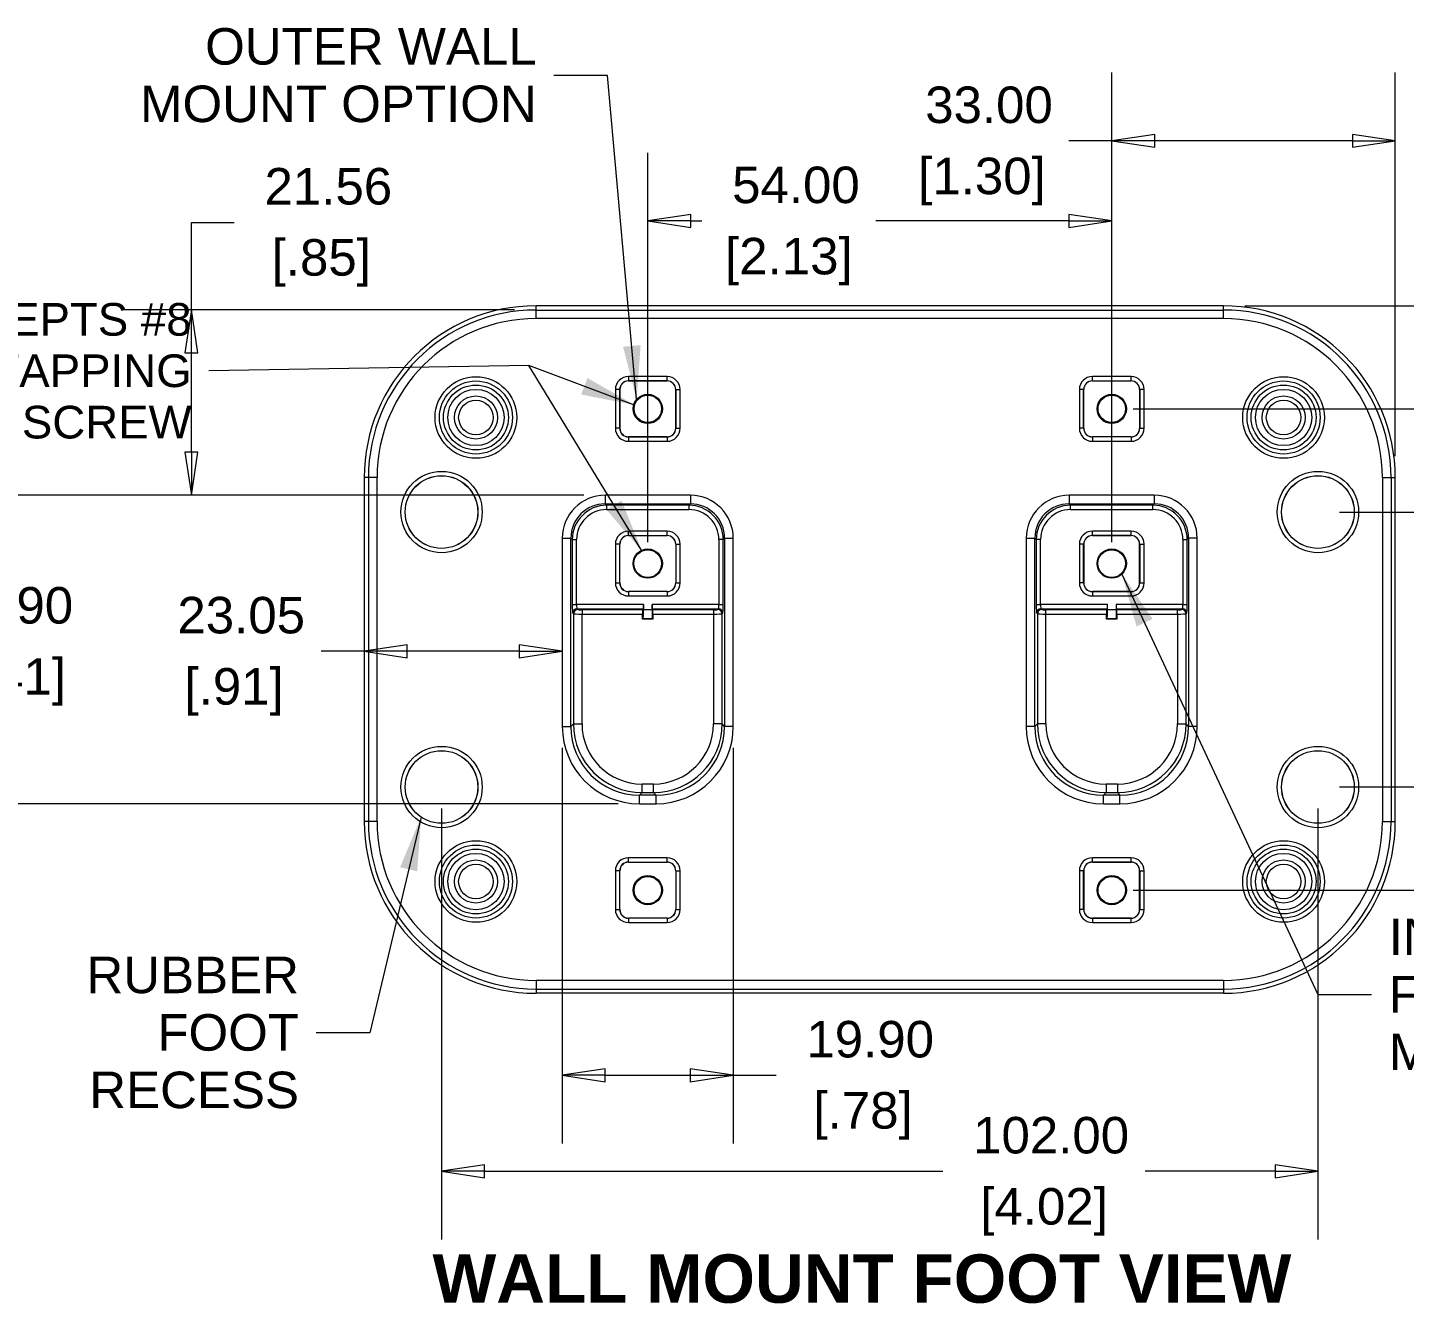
# Model space of a CAD drawing. Header units: millimetres. Extents: x 9 to 690, y 9 to 531.
# Drawn here: x 239 to 399.2, y 219.6 to 368.1 of the extents above; entities that cross this region are included whole.
import ezdxf

# ---------------------------------------------------------------- set-up
doc = ezdxf.new("R2010")
doc.units = ezdxf.units.MM
doc.header["$LTSCALE"] = 2.5
doc.layers.get('0').update_dxf_attribs({"lineweight": 25})
for name, color, linetype, lineweight in [('Dimension (ANSI)', 7, 'Continuous', 9), ('Symbol (ANSI)', 7, 'Continuous', 9), ('Visible (ANSI)', 7, 'Continuous', 9), ('Visible Narrow (ANSI)', 7, 'Continuous', 9)]:
    doc.layers.add(name, color=color, linetype=linetype, lineweight=lineweight)
doc.styles.add('Label Text (ANSI)', font='arialbd.ttf')
doc.styles.add('Note Text (ANSI)', font='arial.ttf')
doc.dimstyles.new('Default - mm_inch (ANSI)', dxfattribs={"dimscale": 2.5, "dimtxt": 1.7, "dimasz": 2, "dimexe": 3.175, "dimexo": 1, "dimgap": 0.8, "dimtad": 0, "dimtih": 1, "dimtoh": 1, "dimrnd": 1e-08, "dimzin": 4, "dimdsep": 46, "dimtxsty": 'Note Text (ANSI)', "dimblk": 'Filled-1', "dimcen": 0.09, "dimdle": 10, "dimclrd": 256, "dimclre": 256, "dimclrt": 256, "dimadec": 1, "dimazin": 0, "dimtfac": 1.176471, "dimtofl": 0, "dimtmove": 0, "dimatfit": 3, "dimfxl": 0, "dimtolj": 1, "dimtzin": 0, "dimlwd": -1, "dimlwe": -1, "dimarcsym": 0})
doc.dimstyles.new('Default - mm_inch (ANSI)$7', dxfattribs={"dimscale": 2.5, "dimtxt": 1.7, "dimasz": 2.5, "dimexe": 3.175, "dimexo": 1, "dimgap": 0.8, "dimtad": 0, "dimtih": 1, "dimtoh": 1, "dimrnd": 1e-08, "dimzin": 4, "dimdsep": 46, "dimtxsty": 'Note Text (ANSI)', "dimblk": 'Filled-1', "dimcen": 0.09, "dimdle": 10, "dimclrd": 256, "dimclre": 256, "dimclrt": 256, "dimadec": 1, "dimazin": 0, "dimtfac": 1.176471, "dimtofl": 0, "dimtmove": 0, "dimatfit": 3, "dimfxl": 0, "dimtolj": 1, "dimtzin": 0, "dimlwd": -1, "dimlwe": -1, "dimarcsym": 0})

# ---------------------------------------------------------------- blocks, each defined once
blk = doc.blocks.new('Filled-1')
at = {"color": 0}
for p, q in [((0, 0), (-1, 0.15)), ((-1, 0.15), (-1, -0.15)), ((-1, 0), (0, 0)), ((-1, -0.15), (0, 0))]:
    blk.add_line(p, q, dxfattribs=at)
at = {"color": 0, "flags": 128}
blk.add_lwpolyline([(-1, -0.15), (0, 0), (-1, 0.15), (-1, -0.15)], dxfattribs=at)
at = {"color": 0}
blk.add_solid([(-1, -0.15), (0, 0), (-1, 0.15), (-1, -0.15)], dxfattribs=at)
blk = doc.blocks.new('*D24')
at = {"layer": 'Defpoints', "color": 0, "transparency": 16777216}
for p in [(287.17, 279.7), (389.17, 279.7), (287.17, 234.98)]:
    blk.add_point(p, dxfattribs=at)
at = {"layer": 'Dimension (ANSI)', "transparency": 16777216}
for p, q in [((287.17, 277.2), (287.17, 227.04)), ((389.17, 277.2), (389.17, 227.04)), ((292.17, 234.98), (345.52, 234.98)), ((384.17, 234.98), (369.05, 234.98))]:
    blk.add_line(p, q, dxfattribs=at)
at = {"layer": 'Dimension (ANSI)', "transparency": 16777216, "xscale": 5, "yscale": 5, "zscale": 5, "rotation": 180}
blk.add_blockref('Filled-1', (287.17, 234.98), dxfattribs=at)
at = {"layer": 'Dimension (ANSI)', "transparency": 16777216, "xscale": 5, "yscale": 5, "zscale": 5}
blk.add_blockref('Filled-1', (389.17, 234.98), dxfattribs=at)
at = {"layer": 'Dimension (ANSI)', "transparency": 16777216, "char_height": 4.25, "attachment_point": 5, "style": 'Note Text (ANSI)'}
for s, insert in [('\\A1; 102.00', (357.29, 239.15)), ('\\A1;[4.02]', (357.29, 230.26))]:
    blk.add_mtext(s, dxfattribs=dict(at, insert=insert))
blk = doc.blocks.new('*D25')
at = {"layer": 'Defpoints', "color": 0, "transparency": 16777216}
for p in [(389.17, 311.7), (414.17, 311.7), (389.17, 279.7)]:
    blk.add_point(p, dxfattribs=at)
at = {"layer": 'Dimension (ANSI)', "transparency": 16777216}
for p, q in [((391.67, 311.7), (422.1, 311.7)), ((414.17, 306.7), (414.17, 303.55)), ((414.17, 284.7), (414.17, 285.76)), ((391.67, 279.7), (422.1, 279.7))]:
    blk.add_line(p, q, dxfattribs=at)
at = {"layer": 'Dimension (ANSI)', "transparency": 16777216, "xscale": 5, "yscale": 5, "zscale": 5}
for p, rotation in [((414.17, 311.7), 90), ((414.17, 279.7), 270)]:
    blk.add_blockref('Filled-1', p, dxfattribs=dict(at, rotation=rotation))
at = {"layer": 'Dimension (ANSI)', "transparency": 16777216, "char_height": 4.25, "attachment_point": 5, "style": 'Note Text (ANSI)'}
for s, insert in [('\\A1; 32.00', (414.17, 298.82)), ('\\A1;[1.26]', (414.17, 289.93))]:
    blk.add_mtext(s, dxfattribs=dict(at, insert=insert))
blk = doc.blocks.new('*D26')
at = {"layer": 'Defpoints', "color": 0, "transparency": 16777216}
for p in [(278.17, 295.5), (301.22, 286.74), (278.17, 275.7)]:
    blk.add_point(p, dxfattribs=at)
at = {"layer": 'Dimension (ANSI)', "transparency": 16777216}
for p, q in [((278.17, 295.5), (273.17, 295.5)), ((296.22, 295.5), (283.17, 295.5))]:
    blk.add_line(p, q, dxfattribs=at)
at = {"layer": 'Dimension (ANSI)', "transparency": 16777216, "xscale": 5, "yscale": 5, "zscale": 5, "rotation": 180}
blk.add_blockref('Filled-1', (278.17, 295.5), dxfattribs=at)
at = {"layer": 'Dimension (ANSI)', "transparency": 16777216, "xscale": 5, "yscale": 5, "zscale": 5}
blk.add_blockref('Filled-1', (301.22, 295.5), dxfattribs=at)
at = {"layer": 'Dimension (ANSI)', "transparency": 16777216, "char_height": 4.25, "attachment_point": 5, "style": 'Note Text (ANSI)'}
for s, insert in [('\\A1; 23.05', (263.03, 299.67)), ('\\A1;[.91]', (263.03, 290.77))]:
    blk.add_mtext(s, dxfattribs=dict(at, insert=insert))
blk = doc.blocks.new('*D27')
at = {"layer": 'Defpoints', "color": 0, "transparency": 16777216}
for p in [(298.17, 335.21), (258.05, 313.65), (306.21, 313.65)]:
    blk.add_point(p, dxfattribs=at)
at = {"layer": 'Dimension (ANSI)', "transparency": 16777216}
for p, q in [((258.05, 335.21), (258.05, 345.41)), ((258.05, 345.41), (263.05, 345.41)), ((295.67, 335.21), (250.11, 335.21)), ((258.05, 318.65), (258.05, 330.21)), ((303.71, 313.65), (250.11, 313.65))]:
    blk.add_line(p, q, dxfattribs=at)
at = {"layer": 'Dimension (ANSI)', "transparency": 16777216, "xscale": 5, "yscale": 5, "zscale": 5}
for p, rotation in [((258.05, 335.21), 90), ((258.05, 313.65), 270)]:
    blk.add_blockref('Filled-1', p, dxfattribs=dict(at, rotation=rotation))
at = {"layer": 'Dimension (ANSI)', "transparency": 16777216, "char_height": 4.25, "attachment_point": 5, "style": 'Note Text (ANSI)'}
for s, insert in [('\\A1; 21.56', (273.17, 349.58)), ('\\A1;[.85]', (273.17, 340.69))]:
    blk.add_mtext(s, dxfattribs=dict(at, insert=insert))
blk = doc.blocks.new('*D28')
at = {"layer": 'Defpoints', "color": 0, "transparency": 16777216}
for p in [(398.17, 354.89), (365.17, 323.7), (398.17, 315.7)]:
    blk.add_point(p, dxfattribs=at)
at = {"layer": 'Dimension (ANSI)', "transparency": 16777216}
for p, q in [((365.17, 326.2), (365.17, 362.83)), ((398.17, 318.2), (398.17, 362.83)), ((365.17, 354.89), (360.17, 354.89)), ((393.17, 354.89), (370.17, 354.89))]:
    blk.add_line(p, q, dxfattribs=at)
at = {"layer": 'Dimension (ANSI)', "transparency": 16777216, "xscale": 5, "yscale": 5, "zscale": 5, "rotation": 180}
blk.add_blockref('Filled-1', (365.17, 354.89), dxfattribs=at)
at = {"layer": 'Dimension (ANSI)', "transparency": 16777216, "xscale": 5, "yscale": 5, "zscale": 5}
blk.add_blockref('Filled-1', (398.17, 354.89), dxfattribs=at)
at = {"layer": 'Dimension (ANSI)', "transparency": 16777216, "char_height": 4.25, "attachment_point": 5, "style": 'Note Text (ANSI)'}
for s, insert in [('\\A1; 33.00', (350.06, 359.06)), ('\\A1;[1.30]', (350.06, 350.17))]:
    blk.add_mtext(s, dxfattribs=dict(at, insert=insert))
blk = doc.blocks.new('*D29')
at = {"layer": 'Defpoints', "color": 0, "transparency": 16777216}
for p in [(378.17, 335.7), (365.17, 323.7), (410.3, 323.7)]:
    blk.add_point(p, dxfattribs=at)
at = {"layer": 'Dimension (ANSI)', "transparency": 16777216}
for p, q in [((415.3, 348.86), (410.3, 348.86)), ((410.3, 348.86), (410.3, 345.7)), ((410.3, 340.7), (410.3, 345.7)), ((380.67, 335.7), (418.24, 335.7)), ((367.67, 323.7), (418.24, 323.7)), ((410.3, 318.7), (410.3, 313.7))]:
    blk.add_line(p, q, dxfattribs=at)
at = {"layer": 'Dimension (ANSI)', "transparency": 16777216, "xscale": 5, "yscale": 5, "zscale": 5}
for p, rotation in [((410.3, 335.7), 270), ((410.3, 323.7), 90)]:
    blk.add_blockref('Filled-1', p, dxfattribs=dict(at, rotation=rotation))
at = {"layer": 'Dimension (ANSI)', "transparency": 16777216, "char_height": 4.25, "attachment_point": 5, "style": 'Note Text (ANSI)'}
for s, insert in [('\\A1; 12.00', (425.41, 353.03)), ('\\A1;[.47]', (425.41, 344.15))]:
    blk.add_mtext(s, dxfattribs=dict(at, insert=insert))
blk = doc.blocks.new('*D30')
at = {"layer": 'Defpoints', "color": 0, "transparency": 16777216}
for p in [(365.17, 323.7), (365.17, 267.7), (437.64, 267.7)]:
    blk.add_point(p, dxfattribs=at)
at = {"layer": 'Dimension (ANSI)', "transparency": 16777216}
for p, q in [((367.67, 323.7), (445.58, 323.7)), ((437.64, 318.7), (437.64, 304.59)), ((437.64, 272.7), (437.64, 286.81)), ((367.67, 267.7), (445.58, 267.7))]:
    blk.add_line(p, q, dxfattribs=at)
at = {"layer": 'Dimension (ANSI)', "transparency": 16777216, "xscale": 5, "yscale": 5, "zscale": 5}
for p, rotation in [((437.64, 323.7), 90), ((437.64, 267.7), 270)]:
    blk.add_blockref('Filled-1', p, dxfattribs=dict(at, rotation=rotation))
at = {"layer": 'Dimension (ANSI)', "transparency": 16777216, "char_height": 4.25, "attachment_point": 5, "style": 'Note Text (ANSI)'}
for s, insert in [('\\A1; 56.00', (437.64, 299.87)), ('\\A1;[2.20]', (437.64, 290.98))]:
    blk.add_mtext(s, dxfattribs=dict(at, insert=insert))
blk = doc.blocks.new('*D31')
at = {"layer": 'Defpoints', "color": 0, "transparency": 16777216}
for p in [(365.17, 345.57), (311.17, 305.7), (365.17, 305.7)]:
    blk.add_point(p, dxfattribs=at)
at = {"layer": 'Dimension (ANSI)', "transparency": 16777216}
for p, q in [((311.17, 308.2), (311.17, 353.5)), ((365.17, 308.2), (365.17, 353.5)), ((316.17, 345.57), (317.48, 345.57)), ((360.17, 345.57), (337.71, 345.57))]:
    blk.add_line(p, q, dxfattribs=at)
at = {"layer": 'Dimension (ANSI)', "transparency": 16777216, "xscale": 5, "yscale": 5, "zscale": 5, "rotation": 180}
blk.add_blockref('Filled-1', (311.17, 345.57), dxfattribs=at)
at = {"layer": 'Dimension (ANSI)', "transparency": 16777216, "xscale": 5, "yscale": 5, "zscale": 5}
blk.add_blockref('Filled-1', (365.17, 345.57), dxfattribs=at)
at = {"layer": 'Dimension (ANSI)', "transparency": 16777216, "char_height": 4.25, "attachment_point": 5, "style": 'Note Text (ANSI)'}
for s, insert in [('\\A1; 54.00', (327.59, 349.74)), ('\\A1;[2.13]', (327.59, 340.84))]:
    blk.add_mtext(s, dxfattribs=dict(at, insert=insert))
blk = doc.blocks.new('*D32')
at = {"layer": 'Defpoints', "color": 0, "transparency": 16777216}
for p in [(301.22, 286.74), (321.12, 286.74), (321.12, 246.15)]:
    blk.add_point(p, dxfattribs=at)
at = {"layer": 'Dimension (ANSI)', "transparency": 16777216}
for p, q in [((301.22, 284.24), (301.22, 238.22)), ((321.12, 284.24), (321.12, 238.22)), ((306.22, 246.15), (316.12, 246.15)), ((321.12, 246.15), (326.12, 246.15))]:
    blk.add_line(p, q, dxfattribs=at)
at = {"layer": 'Dimension (ANSI)', "transparency": 16777216, "xscale": 5, "yscale": 5, "zscale": 5, "rotation": 180}
blk.add_blockref('Filled-1', (301.22, 246.15), dxfattribs=at)
at = {"layer": 'Dimension (ANSI)', "transparency": 16777216, "xscale": 5, "yscale": 5, "zscale": 5}
blk.add_blockref('Filled-1', (321.12, 246.15), dxfattribs=at)
at = {"layer": 'Dimension (ANSI)', "transparency": 16777216, "char_height": 4.25, "attachment_point": 5, "style": 'Note Text (ANSI)'}
for s, insert in [('\\A1; 19.90', (336.23, 250.32)), ('\\A1;[.78]', (336.23, 241.43))]:
    blk.add_mtext(s, dxfattribs=dict(at, insert=insert))
blk = doc.blocks.new('*D33')
at = {"layer": 'Defpoints', "color": 0, "transparency": 16777216}
for p in [(306.21, 313.65), (236.04, 277.75), (310.21, 277.75)]:
    blk.add_point(p, dxfattribs=at)
at = {"layer": 'Dimension (ANSI)', "transparency": 16777216}
for p, q in [((303.71, 313.65), (228.1, 313.65)), ((236.04, 308.65), (236.04, 305.54)), ((236.04, 282.75), (236.04, 287.75)), ((307.71, 277.75), (228.1, 277.75))]:
    blk.add_line(p, q, dxfattribs=at)
at = {"layer": 'Dimension (ANSI)', "transparency": 16777216, "xscale": 5, "yscale": 5, "zscale": 5}
for p, rotation in [((236.04, 313.65), 90), ((236.04, 277.75), 270)]:
    blk.add_blockref('Filled-1', p, dxfattribs=dict(at, rotation=rotation))
at = {"layer": 'Dimension (ANSI)', "transparency": 16777216, "char_height": 4.25, "attachment_point": 5, "style": 'Note Text (ANSI)'}
for s, insert in [('\\A1; 35.90', (236.04, 300.81)), ('\\A1;[1.41]', (236.04, 291.92))]:
    blk.add_mtext(s, dxfattribs=dict(at, insert=insert))

msp = doc.modelspace()

# ---------------------------------------------------------------- linework, layer by layer
at = {"layer": 'Visible (ANSI)'}
for p, q in [((378.1674, 335.699), (298.1674, 335.699)), ((313.4174, 326.949), (308.9174, 326.949)), ((362.9174, 326.949), (367.4174, 326.949)), ((307.9174, 325.949), (307.9174, 321.449)), ((314.4174, 321.449), (314.4174, 325.949)), ((361.9174, 321.449), (361.9174, 325.949)), ((368.4174, 325.949), (368.4174, 321.449)), ((308.9174, 320.449), (313.4174, 320.449)), ((367.4174, 320.449), (362.9174, 320.449)), ((278.1674, 315.699), (278.1674, 275.699)), ((398.1674, 275.699), (398.1674, 315.699)), ((307.9174, 303.449), (307.9174, 307.949)), ((308.9174, 308.949), (313.4174, 308.949)), ((314.4174, 307.949), (314.4174, 303.449)), ((361.9174, 307.949), (361.9174, 303.449)), ((367.4174, 308.949), (362.9174, 308.949)), ((368.4174, 303.449), (368.4174, 307.949)), ((313.4174, 302.449), (308.9174, 302.449)), ((362.9174, 302.449), (367.4174, 302.449)), ((310.5626, 299.2276), (310.5626, 299.8262)), ((310.5792, 300.3255), (310.6508, 300.4331)), ((310.6674, 300.9324), (310.6674, 300.2981)), ((311.6674, 300.2981), (311.6674, 300.9324)), ((311.6839, 300.4331), (311.7556, 300.3255)), ((311.7721, 299.8262), (311.7721, 299.2276)), ((364.5626, 299.2276), (364.5626, 299.8262)), ((364.5792, 300.3255), (364.6508, 300.4331)), ((364.6674, 300.2981), (364.6674, 300.9324)), ((365.6674, 300.9324), (365.6674, 300.2981)), ((365.6839, 300.4331), (365.7556, 300.3255)), ((365.7721, 299.8262), (365.7721, 299.2276)), ((310.6337, 299.2987), (310.5626, 299.2276)), ((311.7721, 299.2276), (310.5626, 299.2276)), ((311.7011, 299.2987), (311.7721, 299.2276)), ((364.6337, 299.2987), (364.5626, 299.2276)), ((365.7721, 299.2276), (364.5626, 299.2276)), ((365.7011, 299.2987), (365.7721, 299.2276)), ((308.9174, 270.949), (313.4174, 270.949)), ((367.4174, 270.949), (362.9174, 270.949)), ((307.9174, 265.449), (307.9174, 269.949)), ((314.4174, 269.949), (314.4174, 265.449)), ((361.9174, 269.949), (361.9174, 265.449)), ((368.4174, 265.449), (368.4174, 269.949)), ((313.4174, 264.449), (308.9174, 264.449)), ((362.9174, 264.449), (367.4174, 264.449)), ((378.1674, 255.699), (298.1674, 255.699))]:
    msp.add_line(p, q, dxfattribs=at)
for centre, radius in [((311.1674, 323.699), 1.7), ((365.1674, 323.699), 1.7), ((291.1674, 322.699), 2.0088), ((311.1674, 323.699), 1.5935), ((365.1674, 323.699), 1.5935), ((385.1674, 322.699), 2.0088), ((287.1674, 311.699), 4.2256), ((389.1674, 311.699), 4.2256), ((311.1674, 305.699), 1.7), ((311.1674, 305.699), 1.6127), ((365.1674, 305.699), 1.7), ((365.1674, 305.699), 1.6127), ((287.1674, 279.699), 4.2256), ((389.1674, 279.699), 4.2256), ((291.1674, 268.699), 2.0088), ((311.1674, 267.699), 1.7), ((311.1674, 267.699), 1.5935), ((365.1674, 267.699), 1.7), ((365.1674, 267.699), 1.5935), ((385.1674, 268.699), 2.0088)]:
    msp.add_circle(centre, radius, dxfattribs=at)
for centre, radius, start, end in [((298.1674, 315.699), 20, 90, 180), ((378.1674, 315.699), 20, 0, 90), ((308.9174, 325.949), 1, 90, 180), ((313.4174, 325.949), 1, 0, 90), ((362.9174, 325.949), 1, 90, 180), ((367.4174, 325.949), 1, 0, 90), ((308.9174, 321.449), 1, 180, 270), ((313.4174, 321.449), 1, 270, 0), ((362.9174, 321.449), 1, 180, 270), ((367.4174, 321.449), 1, 270, 0), ((308.9174, 307.949), 1, 90, 180), ((313.4174, 307.949), 1, 0, 90), ((362.9174, 307.949), 1, 90, 180), ((367.4174, 307.949), 1, 0, 90), ((308.9174, 303.449), 1, 180, 270), ((313.4174, 303.449), 1, 270, 0), ((362.9174, 303.449), 1, 180, 270), ((367.4174, 303.449), 1, 270, 0), ((298.1674, 275.699), 20, 180, 270), ((378.1674, 275.699), 20, 270, 0), ((308.9174, 269.949), 1, 90, 180), ((313.4174, 269.949), 1, 0, 90), ((362.9174, 269.949), 1, 90, 180), ((367.4174, 269.949), 1, 0, 90), ((308.9174, 265.449), 1, 180, 270), ((313.4174, 265.449), 1, 270, 0), ((362.9174, 265.449), 1, 180, 270), ((367.4174, 265.449), 1, 270, 0)]:
    msp.add_arc(centre, radius, start, end, dxfattribs=at)
for centre, major_axis, start_param, end_param in [((310.5801, 299.8262), (0, 0.5), 0.05235988, 1.57079633), ((310.6325, 300.2981), (0, -1), 0.03490659, 1.57079633), ((310.6499, 300.9324), (0, 0.5), 3.19395253, 4.71238898), ((311.6848, 300.9324), (0, -0.5), 4.71238898, 6.23082543), ((311.7023, 300.2981), (0, 1), 1.57079633, 3.10668607), ((311.7547, 299.8262), (0, -0.5), 1.57079633, 3.08923278), ((364.5801, 299.8262), (0, 0.5), 0.05235988, 1.57079633), ((364.6325, 300.2981), (0, -1), 0.03490659, 1.57079633), ((364.6499, 300.9324), (0, 0.5), 3.19395253, 4.71238898), ((365.6848, 300.9324), (0, -0.5), 4.71238898, 6.23082543), ((365.7023, 300.2981), (0, 1), 1.57079633, 3.10668607), ((365.7547, 299.8262), (0, -0.5), 1.57079633, 3.08923278)]:
    msp.add_ellipse(centre, major_axis=major_axis, ratio=0.03492077, start_param=start_param, end_param=end_param, dxfattribs=at)
at = {"layer": 'Visible Narrow (ANSI)'}
for p, q in [((298.1674, 335.2089), (298.1674, 335.699)), ((298.1674, 334.2095), (298.1674, 335.2089)), ((298.1674, 335.2089), (378.1674, 335.2089)), ((378.1674, 335.2089), (378.1674, 335.699)), ((378.1674, 334.2095), (378.1674, 335.2089)), ((378.1674, 334.2095), (298.1674, 334.2095)), ((313.4174, 327.4668), (308.9174, 327.4668)), ((308.9174, 327.4668), (308.9174, 326.9671)), ((308.9174, 326.9671), (313.4174, 326.9671)), ((308.9174, 326.949), (308.9174, 326.9671)), ((313.4174, 326.9671), (313.4174, 327.4668)), ((313.4174, 326.9671), (313.4174, 326.949)), ((367.4174, 327.4668), (362.9174, 327.4668)), ((362.9174, 326.9671), (362.9174, 327.4668)), ((362.9174, 326.9671), (367.4174, 326.9671)), ((362.9174, 326.949), (362.9174, 326.9671)), ((367.4174, 326.9671), (367.4174, 327.4668)), ((367.4174, 326.9671), (367.4174, 326.949)), ((307.3996, 325.949), (307.3996, 321.449)), ((307.8993, 325.949), (307.3996, 325.949)), ((307.8993, 321.449), (307.8993, 325.949)), ((307.8993, 325.949), (307.9174, 325.949)), ((314.4174, 325.949), (314.4355, 325.949)), ((314.4355, 325.949), (314.9351, 325.949)), ((314.4355, 325.949), (314.4355, 321.449)), ((314.9351, 321.449), (314.9351, 325.949)), ((361.3996, 325.949), (361.3996, 321.449)), ((361.8993, 325.949), (361.3996, 325.949)), ((361.8993, 321.449), (361.8993, 325.949)), ((361.8993, 325.949), (361.9174, 325.949)), ((368.4174, 325.949), (368.4355, 325.949)), ((368.9351, 325.949), (368.4355, 325.949)), ((368.4355, 325.949), (368.4355, 321.449)), ((368.9351, 321.449), (368.9351, 325.949)), ((307.8993, 321.449), (307.3996, 321.449)), ((307.9174, 321.449), (307.8993, 321.449)), ((314.4355, 321.449), (314.4174, 321.449)), ((314.4355, 321.449), (314.9351, 321.449)), ((361.8993, 321.449), (361.3996, 321.449)), ((361.9174, 321.449), (361.8993, 321.449)), ((368.4355, 321.449), (368.4174, 321.449)), ((368.4355, 321.449), (368.9351, 321.449)), ((308.9174, 320.4309), (308.9174, 320.449)), ((308.9174, 320.4309), (308.9174, 319.9312)), ((313.4174, 320.4309), (308.9174, 320.4309)), ((308.9174, 319.9312), (313.4174, 319.9312)), ((313.4174, 320.449), (313.4174, 320.4309)), ((313.4174, 320.4309), (313.4174, 319.9312)), ((362.9174, 320.4309), (362.9174, 320.449)), ((362.9174, 320.4309), (362.9174, 319.9312)), ((367.4174, 320.4309), (362.9174, 320.4309)), ((362.9174, 319.9312), (367.4174, 319.9312)), ((367.4174, 320.449), (367.4174, 320.4309)), ((367.4174, 320.4309), (367.4174, 319.9312)), ((278.6575, 315.699), (278.1674, 315.699)), ((279.6569, 315.699), (278.6575, 315.699)), ((278.6575, 315.699), (278.6575, 275.699)), ((279.6569, 275.699), (279.6569, 315.699)), ((396.6779, 315.699), (397.6773, 315.699)), ((396.6779, 315.699), (396.6779, 275.699)), ((397.6773, 315.699), (398.1674, 315.699)), ((397.6773, 315.699), (397.6773, 275.699)), ((316.1232, 313.648), (306.2116, 313.648)), ((306.2116, 313.648), (306.2116, 312.6493)), ((306.2116, 312.6493), (316.1232, 312.6493)), ((306.3781, 312.4828), (306.2116, 312.6493)), ((316.1232, 312.6493), (315.9566, 312.4828)), ((316.1232, 313.648), (316.1232, 312.6493)), ((370.1232, 313.648), (360.2116, 313.648)), ((360.2116, 313.648), (360.2116, 312.6493)), ((360.2116, 312.6493), (370.1232, 312.6493)), ((360.3781, 312.4828), (360.2116, 312.6493)), ((370.1232, 312.6493), (369.9566, 312.4828)), ((370.1232, 313.648), (370.1232, 312.6493)), ((306.3781, 312.4828), (306.3781, 311.9834)), ((315.9566, 312.4828), (306.3781, 312.4828)), ((306.3781, 311.9834), (315.9566, 311.9834)), ((315.9566, 312.4828), (315.9566, 311.9834)), ((360.3781, 311.9834), (360.3781, 312.4828)), ((369.9566, 312.4828), (360.3781, 312.4828)), ((360.3781, 311.9834), (369.9566, 311.9834)), ((369.9566, 311.9834), (369.9566, 312.4828)), ((313.4174, 309.4668), (308.9174, 309.4668)), ((308.9174, 308.9671), (308.9174, 309.4668)), ((313.4174, 308.9671), (313.4174, 309.4668)), ((367.4174, 309.4668), (362.9174, 309.4668)), ((362.9174, 308.9671), (362.9174, 309.4668)), ((367.4174, 308.9671), (367.4174, 309.4668)), ((301.2184, 308.6548), (301.2184, 286.7377)), ((301.2184, 308.6548), (302.217, 308.6548)), ((302.217, 286.7377), (302.217, 308.6548)), ((302.217, 308.6548), (302.3836, 308.4882)), ((302.3836, 308.4882), (302.8829, 308.4882)), ((302.3836, 308.4882), (302.3836, 300.9324)), ((302.8829, 300.9324), (302.8829, 308.4882)), ((307.3996, 307.949), (307.3996, 303.449)), ((307.8993, 307.949), (307.3996, 307.949)), ((307.8993, 307.949), (307.9174, 307.949)), ((307.8993, 303.449), (307.8993, 307.949)), ((308.9174, 308.949), (308.9174, 308.9671)), ((308.9174, 308.9671), (313.4174, 308.9671)), ((313.4174, 308.9671), (313.4174, 308.949)), ((314.4174, 307.949), (314.4355, 307.949)), ((314.4355, 307.949), (314.9351, 307.949)), ((314.4355, 307.949), (314.4355, 303.449)), ((314.9351, 303.449), (314.9351, 307.949)), ((319.9511, 308.4882), (319.4518, 308.4882)), ((319.4518, 308.4882), (319.4518, 300.9324)), ((319.9511, 308.4882), (320.1177, 308.6548)), ((319.9511, 300.9324), (319.9511, 308.4882)), ((320.1177, 308.6548), (321.1163, 308.6548)), ((320.1177, 308.6548), (320.1177, 286.7377)), ((321.1163, 286.7377), (321.1163, 308.6548)), ((355.2184, 308.6548), (355.2184, 286.7377)), ((355.2184, 308.6548), (356.217, 308.6548)), ((356.217, 286.7377), (356.217, 308.6548)), ((356.217, 308.6548), (356.3836, 308.4882)), ((356.8829, 308.4882), (356.3836, 308.4882)), ((356.3836, 308.4882), (356.3836, 300.9324)), ((356.8829, 300.9324), (356.8829, 308.4882)), ((361.3996, 307.949), (361.3996, 303.449)), ((361.8993, 307.949), (361.3996, 307.949)), ((361.8993, 307.949), (361.9174, 307.949)), ((361.8993, 303.449), (361.8993, 307.949)), ((362.9174, 308.949), (362.9174, 308.9671)), ((362.9174, 308.9671), (367.4174, 308.9671)), ((367.4174, 308.9671), (367.4174, 308.949)), ((368.4174, 307.949), (368.4355, 307.949)), ((368.4355, 307.949), (368.9351, 307.949)), ((368.4355, 307.949), (368.4355, 303.449)), ((368.9351, 303.449), (368.9351, 307.949)), ((373.4518, 308.4882), (373.9511, 308.4882)), ((373.4518, 308.4882), (373.4518, 300.9324)), ((373.9511, 308.4882), (374.1177, 308.6548)), ((373.9511, 300.9324), (373.9511, 308.4882)), ((375.1163, 308.6548), (374.1177, 308.6548)), ((374.1177, 308.6548), (374.1177, 286.7377)), ((375.1163, 286.7377), (375.1163, 308.6548)), ((307.3996, 303.449), (307.8993, 303.449)), ((307.9174, 303.449), (307.8993, 303.449)), ((314.4355, 303.449), (314.4174, 303.449)), ((314.4355, 303.449), (314.9351, 303.449)), ((361.8993, 303.449), (361.3996, 303.449)), ((361.9174, 303.449), (361.8993, 303.449)), ((368.4355, 303.449), (368.4174, 303.449)), ((368.4355, 303.449), (368.9351, 303.449)), ((308.9174, 302.4309), (308.9174, 302.449)), ((308.9174, 302.4309), (308.9174, 301.9312)), ((313.4174, 302.4309), (308.9174, 302.4309)), ((308.9174, 301.9312), (313.4174, 301.9312)), ((313.4174, 302.449), (313.4174, 302.4309)), ((313.4174, 302.4309), (313.4174, 301.9312)), ((362.9174, 302.4309), (362.9174, 302.449)), ((362.9174, 302.4309), (362.9174, 301.9312)), ((367.4174, 302.4309), (362.9174, 302.4309)), ((362.9174, 301.9312), (367.4174, 301.9312)), ((367.4174, 302.449), (367.4174, 302.4309)), ((367.4174, 301.9312), (367.4174, 302.4309)), ((302.3836, 300.9324), (302.8829, 300.9324)), ((302.4333, 299.9338), (302.516, 299.8511)), ((302.516, 299.8511), (302.516, 287.0367)), ((310.6674, 300.9324), (302.8829, 300.9324)), ((302.9326, 300.4331), (310.6508, 300.4331)), ((303.0153, 300.3504), (302.9326, 300.4331)), ((310.5792, 300.3255), (303.5146, 300.3255)), ((303.5146, 300.3255), (303.5146, 299.8262)), ((303.5146, 287.0367), (303.5146, 299.8262)), ((303.5146, 299.8262), (310.5626, 299.8262)), ((311.6674, 300.2981), (310.6674, 300.2981)), ((319.4518, 300.9324), (311.6674, 300.9324)), ((311.6839, 300.4331), (319.4022, 300.4331)), ((318.8201, 300.3255), (311.7556, 300.3255)), ((311.7721, 299.8262), (318.8201, 299.8262)), ((318.8201, 300.3255), (318.8201, 299.8262)), ((318.8201, 299.8262), (318.8201, 287.0367)), ((319.4022, 300.4331), (319.3194, 300.3504)), ((319.4518, 300.9324), (319.9511, 300.9324)), ((319.8187, 299.8511), (319.9015, 299.9338)), ((319.8187, 287.0367), (319.8187, 299.8511)), ((356.3836, 300.9324), (356.8829, 300.9324)), ((356.4333, 299.9338), (356.516, 299.8511)), ((356.516, 299.8511), (356.516, 287.0367)), ((364.6674, 300.9324), (356.8829, 300.9324)), ((356.9326, 300.4331), (364.6508, 300.4331)), ((357.0153, 300.3504), (356.9326, 300.4331)), ((364.5792, 300.3255), (357.5146, 300.3255)), ((357.5146, 299.8262), (357.5146, 300.3255)), ((357.5146, 287.0367), (357.5146, 299.8262)), ((357.5146, 299.8262), (364.5626, 299.8262)), ((365.6674, 300.2981), (364.6674, 300.2981)), ((373.4518, 300.9324), (365.6674, 300.9324)), ((365.6839, 300.4331), (373.4022, 300.4331)), ((372.8201, 300.3255), (365.7556, 300.3255)), ((365.7721, 299.8262), (372.8201, 299.8262)), ((372.8201, 299.8262), (372.8201, 300.3255)), ((372.8201, 299.8262), (372.8201, 287.0367)), ((373.4022, 300.4331), (373.3194, 300.3504)), ((373.4518, 300.9324), (373.9511, 300.9324)), ((373.8187, 299.8511), (373.9015, 299.9338)), ((373.8187, 287.0367), (373.8187, 299.8511)), ((310.6337, 299.2987), (311.7011, 299.2987)), ((364.6337, 299.2987), (365.7011, 299.2987)), ((302.516, 287.0367), (302.217, 286.7377)), ((302.516, 287.0367), (303.5146, 287.0367)), ((319.8187, 287.0367), (318.8201, 287.0367)), ((320.1177, 286.7377), (319.8187, 287.0367)), ((356.516, 287.0367), (356.217, 286.7377)), ((357.5146, 287.0367), (356.516, 287.0367)), ((372.8201, 287.0367), (373.8187, 287.0367)), ((374.1177, 286.7377), (373.8187, 287.0367)), ((301.2184, 286.7377), (302.217, 286.7377)), ((321.1163, 286.7377), (320.1177, 286.7377)), ((356.217, 286.7377), (355.2184, 286.7377)), ((375.1163, 286.7377), (374.1177, 286.7377)), ((310.2061, 278.7487), (310.5051, 279.0476)), ((311.8297, 280.0463), (310.5051, 280.0463)), ((310.5051, 279.0476), (310.5051, 280.0463)), ((310.5051, 279.0476), (311.8297, 279.0476)), ((311.8297, 279.0476), (311.8297, 280.0463)), ((311.8297, 279.0476), (312.1287, 278.7487)), ((364.2061, 278.7487), (364.5051, 279.0476)), ((365.8297, 280.0463), (364.5051, 280.0463)), ((364.5051, 280.0463), (364.5051, 279.0476)), ((364.5051, 279.0476), (365.8297, 279.0476)), ((365.8297, 280.0463), (365.8297, 279.0476)), ((365.8297, 279.0476), (366.1287, 278.7487)), ((310.2061, 277.75), (310.2061, 278.7487)), ((312.1287, 278.7487), (310.2061, 278.7487)), ((310.2061, 277.75), (312.1287, 277.75)), ((312.1287, 277.75), (312.1287, 278.7487)), ((364.2061, 277.75), (364.2061, 278.7487)), ((366.1287, 278.7487), (364.2061, 278.7487)), ((364.2061, 277.75), (366.1287, 277.75)), ((366.1287, 277.75), (366.1287, 278.7487)), ((278.6575, 275.699), (278.1674, 275.699)), ((279.6569, 275.699), (278.6575, 275.699)), ((396.6779, 275.699), (397.6773, 275.699)), ((397.6773, 275.699), (398.1674, 275.699)), ((313.4174, 271.4668), (308.9174, 271.4668)), ((308.9174, 270.9671), (308.9174, 271.4668)), ((308.9174, 270.9671), (313.4174, 270.9671)), ((308.9174, 270.949), (308.9174, 270.9671)), ((313.4174, 270.9671), (313.4174, 271.4668)), ((313.4174, 270.9671), (313.4174, 270.949)), ((367.4174, 271.4668), (362.9174, 271.4668)), ((362.9174, 270.9671), (362.9174, 271.4668)), ((362.9174, 270.9671), (367.4174, 270.9671)), ((362.9174, 270.949), (362.9174, 270.9671)), ((367.4174, 270.9671), (367.4174, 271.4668)), ((367.4174, 270.9671), (367.4174, 270.949)), ((307.3996, 269.949), (307.3996, 265.449)), ((307.8993, 269.949), (307.3996, 269.949)), ((307.8993, 265.449), (307.8993, 269.949)), ((307.8993, 269.949), (307.9174, 269.949)), ((314.4174, 269.949), (314.4355, 269.949)), ((314.4355, 269.949), (314.9351, 269.949)), ((314.4355, 269.949), (314.4355, 265.449)), ((314.9351, 265.449), (314.9351, 269.949)), ((361.3996, 269.949), (361.3996, 265.449)), ((361.8993, 269.949), (361.3996, 269.949)), ((361.8993, 265.449), (361.8993, 269.949)), ((361.8993, 269.949), (361.9174, 269.949)), ((368.4174, 269.949), (368.4355, 269.949)), ((368.4355, 269.949), (368.9351, 269.949)), ((368.4355, 269.949), (368.4355, 265.449)), ((368.9351, 265.449), (368.9351, 269.949)), ((307.3996, 265.449), (307.8993, 265.449)), ((307.9174, 265.449), (307.8993, 265.449)), ((308.9174, 264.4309), (308.9174, 264.449)), ((308.9174, 264.4309), (308.9174, 263.9312)), ((313.4174, 264.4309), (308.9174, 264.4309)), ((313.4174, 264.449), (313.4174, 264.4309)), ((313.4174, 264.4309), (313.4174, 263.9312)), ((314.4355, 265.449), (314.4174, 265.449)), ((314.4355, 265.449), (314.9351, 265.449)), ((361.8993, 265.449), (361.3996, 265.449)), ((361.9174, 265.449), (361.8993, 265.449)), ((362.9174, 264.4309), (362.9174, 264.449)), ((362.9174, 264.4309), (362.9174, 263.9312)), ((367.4174, 264.4309), (362.9174, 264.4309)), ((367.4174, 264.449), (367.4174, 264.4309)), ((367.4174, 263.9312), (367.4174, 264.4309)), ((368.4355, 265.449), (368.4174, 265.449)), ((368.4355, 265.449), (368.9351, 265.449)), ((308.9174, 263.9312), (313.4174, 263.9312)), ((362.9174, 263.9312), (367.4174, 263.9312)), ((378.1674, 257.1885), (298.1674, 257.1885)), ((298.1674, 257.1885), (298.1674, 256.1891)), ((378.1674, 257.1885), (378.1674, 256.1891)), ((298.1674, 256.1891), (378.1674, 256.1891)), ((298.1674, 256.1891), (298.1674, 255.699)), ((378.1674, 256.1891), (378.1674, 255.699))]:
    msp.add_line(p, q, dxfattribs=at)
for centre, radius in [((291.1674, 322.699), 4.7486), ((291.1674, 322.699), 4.2492), ((385.1674, 322.699), 4.7486), ((385.1674, 322.699), 4.2492), ((291.1674, 322.699), 3.7748), ((291.1674, 322.699), 3.2755), ((385.1674, 322.699), 3.7748), ((385.1674, 322.699), 3.2755), ((291.1674, 322.699), 2.5088), ((385.1674, 322.699), 2.5088), ((287.1674, 311.699), 4.7328), ((287.1674, 311.699), 4.2331), ((389.1674, 311.699), 4.7328), ((389.1674, 311.699), 4.2331), ((287.1674, 279.699), 4.7328), ((287.1674, 279.699), 4.2331), ((389.1674, 279.699), 4.7328), ((389.1674, 279.699), 4.2331), ((291.1674, 268.699), 4.7486), ((291.1674, 268.699), 4.2492), ((291.1674, 268.699), 3.7748), ((385.1674, 268.699), 4.7486), ((385.1674, 268.699), 4.2492), ((385.1674, 268.699), 3.7748), ((291.1674, 268.699), 3.2755), ((291.1674, 268.699), 2.5088), ((385.1674, 268.699), 3.2755), ((385.1674, 268.699), 2.5088)]:
    msp.add_circle(centre, radius, dxfattribs=at)
for centre, radius, start, end in [((298.1674, 315.699), 19.5099, 90, 180), ((378.1674, 315.699), 19.5099, 0, 90), ((298.1674, 315.699), 18.5105, 90, 180), ((378.1674, 315.699), 18.5105, 0, 90), ((308.9174, 325.949), 1.5178, 90, 180), ((308.9174, 325.949), 1.0181, 90, 180), ((313.4174, 325.949), 1.5178, 0, 90), ((313.4174, 325.949), 1.0181, 0, 90), ((362.9174, 325.949), 1.5178, 90, 180), ((362.9174, 325.949), 1.0181, 90, 180), ((367.4174, 325.949), 1.5178, 0, 90), ((367.4174, 325.949), 1.0181, 0, 90), ((308.9174, 321.449), 1.5178, 180, 270), ((308.9174, 321.449), 1.0181, 180, 270), ((313.4174, 321.449), 1.5178, 270, 0), ((313.4174, 321.449), 1.0181, 270, 0), ((362.9174, 321.449), 1.5178, 180, 270), ((362.9174, 321.449), 1.0181, 180, 270), ((367.4174, 321.449), 1.5178, 270, 0), ((367.4174, 321.449), 1.0181, 270, 0), ((308.9174, 307.949), 1.5178, 90, 180), ((313.4174, 307.949), 1.5178, 0, 90), ((362.9174, 307.949), 1.5178, 90, 180), ((367.4174, 307.949), 1.5178, 0, 90), ((308.9174, 307.949), 1.0181, 90, 180), ((313.4174, 307.949), 1.0181, 0, 90), ((362.9174, 307.949), 1.0181, 90, 180), ((367.4174, 307.949), 1.0181, 0, 90), ((308.9174, 303.449), 1.5178, 180, 270), ((308.9174, 303.449), 1.0181, 180, 270), ((313.4174, 303.449), 1.5178, 270, 0), ((313.4174, 303.449), 1.0181, 270, 0), ((362.9174, 303.449), 1.5178, 180, 270), ((362.9174, 303.449), 1.0181, 180, 270), ((367.4174, 303.449), 1.5178, 270, 0), ((367.4174, 303.449), 1.0181, 270, 0), ((298.1674, 275.699), 19.5099, 180, 270), ((298.1674, 275.699), 18.5105, 180, 270), ((378.1674, 275.699), 18.5105, 270, 0), ((378.1674, 275.699), 19.5099, 270, 0), ((308.9174, 269.949), 1.5178, 90, 180), ((308.9174, 269.949), 1.0181, 90, 180), ((313.4174, 269.949), 1.5178, 0, 90), ((313.4174, 269.949), 1.0181, 0, 90), ((362.9174, 269.949), 1.5178, 90, 180), ((362.9174, 269.949), 1.0181, 90, 180), ((367.4174, 269.949), 1.5178, 0, 90), ((367.4174, 269.949), 1.0181, 0, 90), ((308.9174, 265.449), 1.5178, 180, 270), ((308.9174, 265.449), 1.0181, 180, 270), ((313.4174, 265.449), 1.5178, 270, 0), ((313.4174, 265.449), 1.0181, 270, 0), ((362.9174, 265.449), 1.5178, 180, 270), ((362.9174, 265.449), 1.0181, 180, 270), ((367.4174, 265.449), 1.5178, 270, 0), ((367.4174, 265.449), 1.0181, 270, 0)]:
    msp.add_arc(centre, radius, start, end, dxfattribs=at)
for centre, major_axis, ratio, start_param, end_param in [((306.2253, 308.6411), (-3.5452, 3.5452), 0.99726469, 5.49915667, 7.06721394), ((306.2253, 308.6411), (-2.8401, 2.8401), 0.9959045, 5.49915667, 7.06721394), ((316.1095, 308.6411), (3.5452, 3.5452), 0.99726469, 5.49915667, 7.06721394), ((316.1095, 308.6411), (2.8401, 2.8401), 0.9959045, 5.49915667, 7.06721394), ((360.2253, 308.6411), (-3.5452, 3.5452), 0.99726469, 5.49915667, 7.06721394), ((360.2253, 308.6411), (-2.8401, 2.8401), 0.9959045, 5.49915667, 7.06721394), ((370.1095, 308.6411), (3.5452, 3.5452), 0.99726469, 5.49915667, 7.06721394), ((370.1095, 308.6411), (2.8401, 2.8401), 0.9959045, 5.49915667, 7.06721394), ((306.3877, 308.4786), (-2.8342, 2.8342), 0.99794618, 5.49915667, 7.06721394), ((306.3877, 308.4786), (-2.4817, 2.4817), 0.99726469, 5.49915667, 7.06721394), ((315.947, 308.4786), (2.8342, 2.8342), 0.99794618, 5.49915667, 7.06721394), ((315.947, 308.4786), (2.4817, 2.4817), 0.99726469, 5.49915667, 7.06721394), ((360.3877, 308.4786), (-2.8342, 2.8342), 0.99794618, 5.49915667, 7.06721394), ((360.3877, 308.4786), (-2.4817, 2.4817), 0.99726469, 5.49915667, 7.06721394), ((369.947, 308.4786), (2.8342, 2.8342), 0.99794618, 5.49915667, 7.06721394), ((369.947, 308.4786), (2.4817, 2.4817), 0.99726469, 5.49915667, 7.06721394), ((302.436, 300.9324), (0, -1), 0.05240778, 4.71238898, 6.23082543), ((302.9326, 299.9338), (-0.3536, -0.3536), 0.99726469, 3.92836034, 5.49641762), ((303.0153, 299.8511), (-0.3536, -0.3536), 0.99726469, 3.92836034, 5.49641762), ((303.5146, 299.8524), (1, 0), 0.02620389, 3.19395253, 4.71238898), ((302.9353, 300.9324), (0, 0.5), 0.10481556, 1.57079633, 3.08923278), ((303.5146, 300.3517), (-0.5, 0), 0.05240778, 0.05235988, 1.57079633), ((318.8201, 300.3517), (-0.5, 0), 0.05240778, 1.57079633, 3.08923278), ((318.8201, 299.8524), (1, 0), 0.02620389, 4.71238898, 6.23082543), ((319.3194, 299.8511), (0.3536, -0.3536), 0.99726469, 0.78676769, 2.35482496), ((319.3994, 300.9324), (0, -0.5), 0.10481556, 0.05235988, 1.57079633), ((319.4022, 299.9338), (-0.3536, 0.3536), 0.99726469, 3.92836034, 5.49641762), ((319.8987, 300.9324), (0, 1), 0.05240778, 3.19395253, 4.71238898), ((356.436, 300.9324), (0, -1), 0.05240778, 4.71238898, 6.23082543), ((356.9326, 299.9338), (-0.3536, -0.3536), 0.99726469, 3.92836034, 5.49641762), ((357.0153, 299.8511), (0.3536, 0.3536), 0.99726469, 0.78676769, 2.35482496), ((357.5146, 299.8524), (1, 0), 0.02620389, 3.19395253, 4.71238898), ((356.9353, 300.9324), (0, 0.5), 0.10481556, 1.57079633, 3.08923278), ((357.5146, 300.3517), (-0.5, 0), 0.05240778, 0.05235988, 1.57079633), ((372.8201, 300.3517), (-0.5, 0), 0.05240778, 1.57079633, 3.08923278), ((372.8201, 299.8524), (1, 0), 0.02620389, 4.71238898, 6.23082543), ((373.3194, 299.8511), (-0.3536, 0.3536), 0.99726469, 3.92836034, 5.49641762), ((373.3994, 300.9324), (0, -0.5), 0.10481556, 0.05235988, 1.57079633), ((373.4022, 299.9338), (-0.3536, 0.3536), 0.99726469, 3.92836034, 5.49641762), ((373.8987, 300.9324), (0, 1), 0.05240778, 3.19395253, 4.71238898), ((310.5243, 287.0559), (-5.6685, -5.6685), 0.99794618, 5.49915667, 7.06721394), ((310.5243, 287.0559), (-4.9633, -4.9633), 0.99726469, 5.49915667, 7.06721394), ((311.8105, 287.0559), (4.9633, -4.9633), 0.99726469, 5.49915667, 7.06721394), ((311.8105, 287.0559), (5.6685, -5.6685), 0.99794618, 5.49915667, 7.06721394), ((364.5243, 287.0559), (-5.6685, -5.6685), 0.99794618, 5.49915667, 7.06721394), ((364.5243, 287.0559), (-4.9633, -4.9633), 0.99726469, 5.49915667, 7.06721394), ((365.8105, 287.0559), (4.9633, -4.9633), 0.99726469, 5.49915667, 7.06721394), ((365.8105, 287.0559), (5.6685, -5.6685), 0.99794618, 5.49915667, 7.06721394), ((310.2308, 286.7624), (-6.3814, -6.3814), 0.99726469, 5.49915667, 7.06721394), ((310.2308, 286.7624), (-5.6762, -5.6762), 0.99658413, 5.49915667, 7.06721394), ((312.104, 286.7624), (6.3814, -6.3814), 0.99726469, 5.49915667, 7.06721394), ((312.104, 286.7624), (5.6762, -5.6762), 0.99658413, 5.49915667, 7.06721394), ((364.2308, 286.7624), (-6.3814, -6.3814), 0.99726469, 5.49915667, 7.06721394), ((364.2308, 286.7624), (-5.6762, -5.6762), 0.99658413, 5.49915667, 7.06721394), ((366.104, 286.7624), (6.3814, -6.3814), 0.99726469, 5.49915667, 7.06721394), ((366.104, 286.7624), (5.6762, -5.6762), 0.99658413, 5.49915667, 7.06721394)]:
    msp.add_ellipse(centre, major_axis=major_axis, ratio=ratio, start_param=start_param, end_param=end_param, dxfattribs=at)

# ---------------------------------------------------------------- texts
at = {"layer": 'Symbol (ANSI)', "line_spacing_factor": 0.944221, "style": 'Note Text (ANSI)'}
for s, insert, char_height, width, attachment_point in [('\\fArial|b0|i0;OUTER WALL\\P\\fArial|b0|i0;MOUNT OPTION', (298.2453, 362.5161), 4.25, 46.186361, 6), ('\\fArial|b0|i0;{\\H3.8000;ACCEPTS #8\\P}\\fArial|b0|i0;{\\H3.8000;SELF-TAPPING\\P}\\fArial|b0|i0;{\\H3.8000;SCREW}', (258.0826, 328.1131), 3.8, 38.356248, 6), ('\\fArial|b0|i0;INTERNAL\\P\\fArial|b0|i0;FLUSH WALL\\P\\fArial|b0|i0;MOUNT OPTION', (397.4111, 255.5415), 4.25, 46.186361, 4), ('\\fArial|b0|i0;RUBBER\\P\\fArial|b0|i0;FOOT\\P\\fArial|b0|i0;RECESS', (270.5756, 251.1102), 4.25, 24.751717, 6)]:
    msp.add_mtext(s, dxfattribs=dict(at, insert=insert, char_height=char_height, width=width, attachment_point=attachment_point))
at = {"layer": 'Symbol (ANSI)', "insert": (286.1186, 219.5979), "char_height": 5.625, "attachment_point": 7, "style": 'Label Text (ANSI)'}
msp.add_mtext('WALL MOUNT FOOT VIEW', dxfattribs=at)

# ---------------------------------------------------------------- dimensions: what is measured, and where the dimension line sits
at = {"layer": 'Dimension (ANSI)'}
dim = msp.add_linear_dim(base=(398.1674, 354.8903), p1=(365.1674, 323.699), p2=(398.1674, 315.699), text=' <>\\X[1.30]', dimstyle='Default - mm_inch (ANSI)', override={"dimgap": 0.8, "dimtih": 0, "dimtoh": 0, "dimdec": 2, "dimpost": '\\X', "dimtol": 0, "dimlim": 0, "dimtp": 0, "dimtm": 0, "dimtdec": 2, "dimatfit": 2}, dxfattribs=at)
dim.commit()
dim.dimension.update_dxf_attribs({"geometry": '*D28', "text_midpoint": (350.0559, 354.8903), "dimtype": 160})
for base, p1, p2, angle, text, override, picture, middle in [((410.2999, 323.699), (378.1674, 335.699), (365.1674, 323.699), 90, ' <>\\X[.47]', {"dimgap": 0.8, "dimdec": 2, "dimpost": '\\X', "dimtol": 0, "dimlim": 0, "dimtp": 0, "dimtm": 0, "dimtdec": 2, "dimtmove": 1, "dimatfit": 1}, '*D29', (410.6343, 348.8606)), ((258.0501, 313.648), (298.1674, 335.2089), (306.2116, 313.648), 270, ' <>\\X[.85]', {"dimgap": 0.8, "dimdec": 2, "dimpost": '\\X', "dimtol": 0, "dimlim": 0, "dimtp": 0, "dimtm": 0, "dimtdec": 2, "dimatfit": 2}, '*D27', (273.1674, 345.4088)), ((365.1674, 345.5655), (311.1674, 305.699), (365.1674, 305.699), 180, ' <>\\X[2.13]', {"dimgap": 0.8, "dimtih": 0, "dimtoh": 0, "dimdec": 2, "dimpost": '\\X', "dimtol": 0, "dimlim": 0, "dimtp": 0, "dimtm": 0, "dimtdec": 2, "dimatfit": 1}, '*D31', (327.5935, 345.5655)), ((437.6397, 267.699), (365.1674, 323.699), (365.1674, 267.699), 90, ' <>\\X[2.20]', {"dimgap": 0.8, "dimdec": 2, "dimpost": '\\X', "dimtol": 0, "dimlim": 0, "dimtp": 0, "dimtm": 0, "dimtdec": 2, "dimatfit": 1}, '*D30', (437.6397, 295.699)), ((236.0355, 277.75), (306.2116, 313.648), (310.2061, 277.75), 90, ' <>\\X[1.41]', {"dimgap": 0.8, "dimdec": 2, "dimpost": '\\X', "dimtol": 0, "dimlim": 0, "dimtp": 0, "dimtm": 0, "dimtdec": 2, "dimatfit": 1}, '*D33', (236.0355, 296.6411)), ((414.1674, 311.699), (389.1674, 279.699), (389.1674, 311.699), 90, ' <>\\X[1.26]', {"dimgap": 0.8, "dimdec": 2, "dimpost": '\\X', "dimtol": 0, "dimlim": 0, "dimtp": 0, "dimtm": 0, "dimtdec": 2, "dimatfit": 1}, '*D25', (414.1674, 294.6529)), ((278.1674, 295.4982), (301.2184, 286.7377), (278.1674, 275.699), 180, ' <>\\X[.91]', {"dimgap": 0.8, "dimtih": 0, "dimtoh": 0, "dimdec": 2, "dimpost": '\\X', "dimse1": 1, "dimse2": 1, "dimtol": 0, "dimlim": 0, "dimtp": 0, "dimtm": 0, "dimtdec": 2, "dimatfit": 2}, '*D26', (263.0327, 295.4982)), ((321.1163, 246.1539), (301.2184, 286.7377), (321.1163, 286.7377), 180, ' <>\\X[.78]', {"dimgap": 0.8, "dimtih": 0, "dimtoh": 0, "dimdec": 2, "dimpost": '\\X', "dimtol": 0, "dimlim": 0, "dimtp": 0, "dimtm": 0, "dimtdec": 2, "dimatfit": 2}, '*D32', (336.2279, 246.1539)), ((287.1674, 234.9805), (389.1674, 279.699), (287.1674, 279.699), 180, ' <>\\X[4.02]', {"dimgap": 0.8, "dimtih": 0, "dimtoh": 0, "dimdec": 2, "dimpost": '\\X', "dimtol": 0, "dimlim": 0, "dimtp": 0, "dimtm": 0, "dimtdec": 2, "dimatfit": 1}, '*D24', (357.2875, 234.9805))]:
    dim = msp.add_linear_dim(base=base, p1=p1, p2=p2, angle=angle, text=text, dimstyle='Default - mm_inch (ANSI)', override=override, dxfattribs=at)
    dim.commit()
    dim.dimension.update_dxf_attribs({"geometry": picture, "text_midpoint": middle, "dimtype": 160})

# ---------------------------------------------------------------- leaders
at = {"layer": 'Symbol (ANSI)', "annotation_type": 0, "has_hookline": 1}
for points, hookline_direction, text_width in [([(309.8714, 324.7993), (306.4953, 362.5161), (300.2453, 362.5161)], 1, 45.2483), ([(310.4965, 307.1656), (297.3167, 328.7479), (260.0826, 328.1131)], 1, 37.7771), ([(366.35, 304.4777), (389.1611, 255.5415), (395.4111, 255.5415)], 0, 45.2483), ([(284.7831, 276.2012), (278.8256, 251.1102), (272.5756, 251.1102)], 1, 24.2012)]:
    msp.add_leader(points, dimstyle='Default - mm_inch (ANSI)$7', override={"dimtad": 0}, dxfattribs=dict(at, hookline_direction=hookline_direction, text_width=text_width))
at = {"layer": 'Symbol (ANSI)'}
msp.add_leader([(309.6398, 324.1528), (297.3167, 328.7479)], dimstyle='Default - mm_inch (ANSI)$7', override={"dimtad": 0}, dxfattribs=at)

doc.saveas('drawing.dxf')
